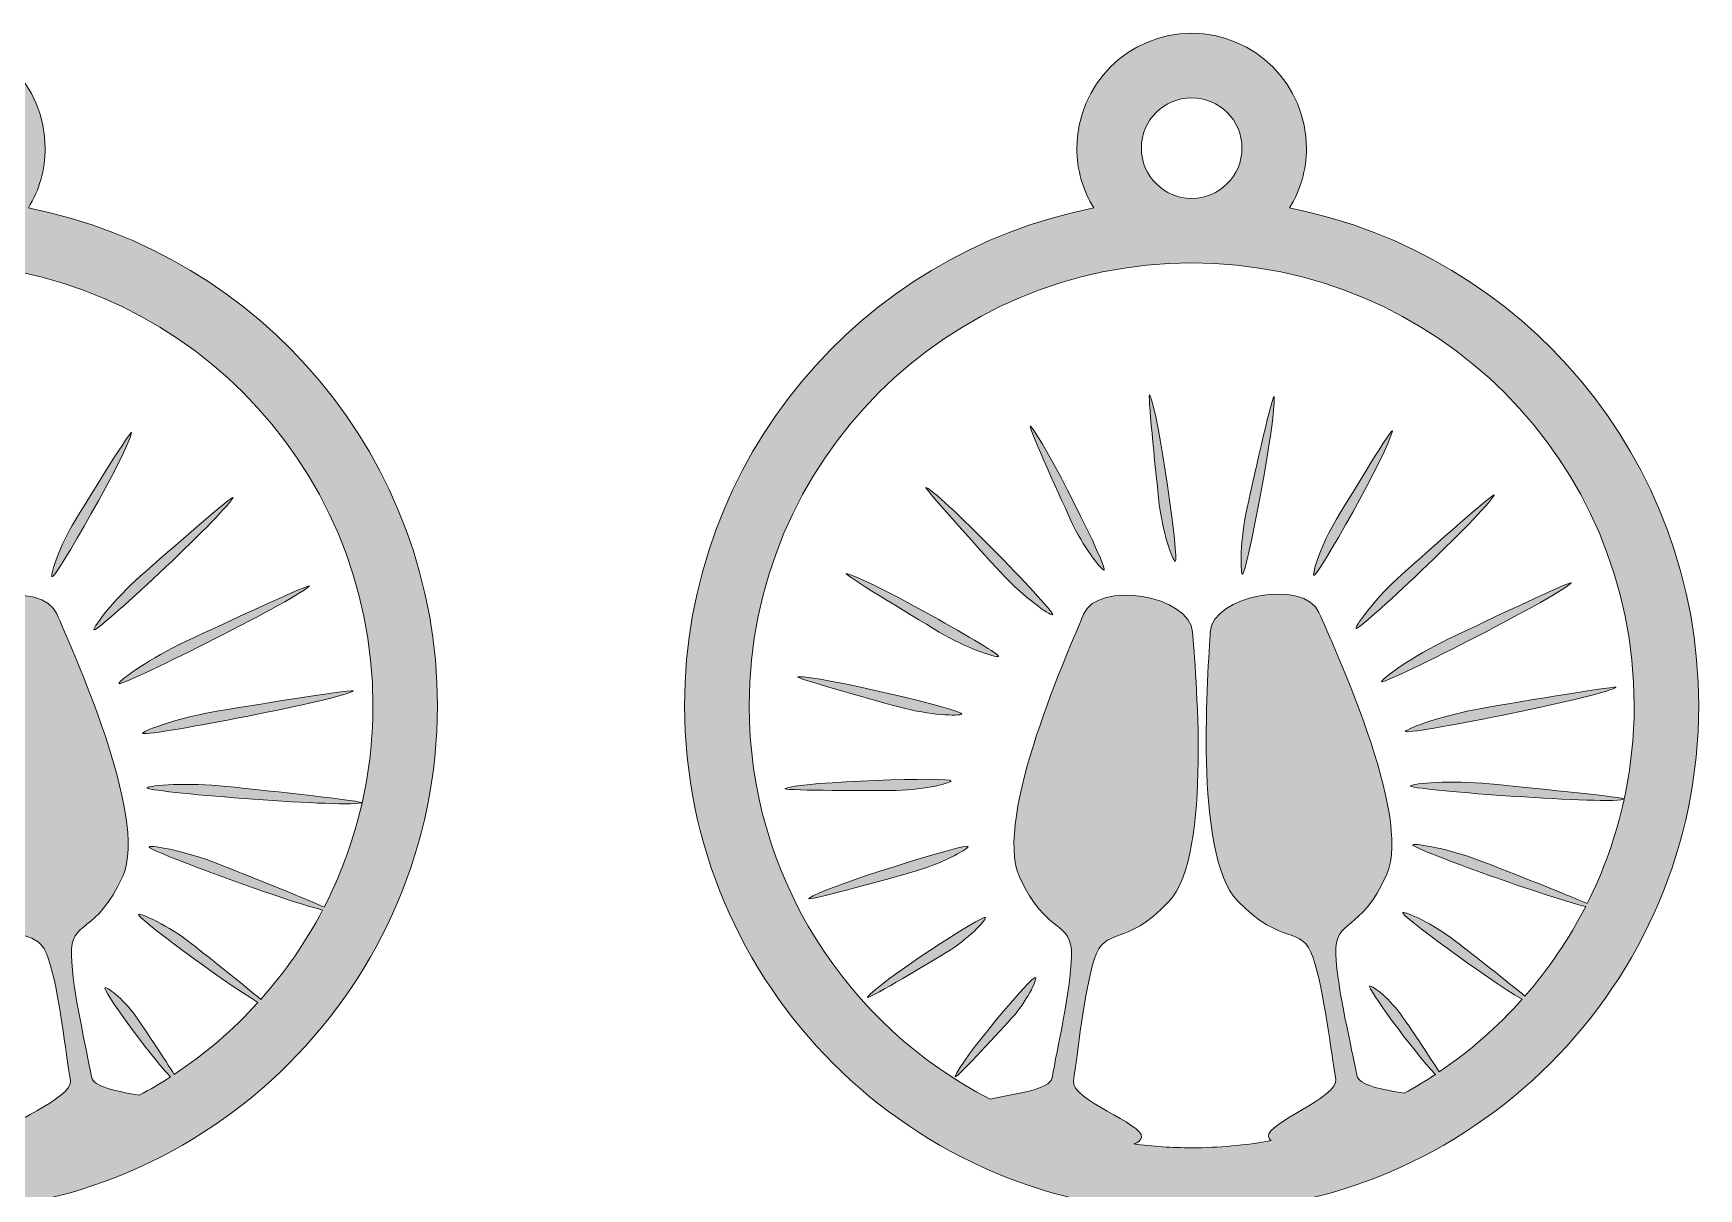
# Model space of a CAD drawing. Header units: inches. Extents: x -1104 to 5451, y -3757 to -136.
# Drawn here: x 4561 to 5207, y -1230 to -782 of the extents above; entities that cross this region are included whole.
import ezdxf

# ---------------------------------------------------------------- set-up
doc = ezdxf.new("R2010")
doc.units = ezdxf.units.IN
doc.header["$MEASUREMENT"] = 0
doc.layers.add('Layer 1', color=7, linetype='Continuous')

# ---------------------------------------------------------------- blocks, each defined once
blk = doc.blocks.new('block 5')
at = {"layer": 'Layer 1', "true_color": 0xff8330}
h = blk.add_hatch(color=30, dxfattribs=at)
h.dxf.hatch_style = 2
edge = h.paths.add_edge_path()
edge.add_spline(control_points=[(4717.77, -1042.43), (4717.77, -947.06), (4649.48, -867.36), (4559.24, -849.62), (4563.38, -842.86), (4565.77, -834.92), (4565.77, -826.43), (4565.77, -801.89), (4545.81, -781.93), (4521.27, -781.93), (4496.74, -781.93), (4476.77, -801.89), (4476.77, -826.43), (4476.77, -834.92), (4479.17, -842.86), (4483.31, -849.62), (4393.07, -867.36), (4324.77, -947.06), (4324.77, -1042.43), (4324.77, -1150.78), (4412.92, -1238.93), (4521.27, -1238.93), (4629.62, -1238.93), (4717.77, -1150.78), (4717.77, -1042.43)], knot_values=[0, 0, 0, 0, 1, 1, 1, 2, 2, 2, 3, 3, 3, 4, 4, 4, 5, 5, 5, 6, 6, 6, 7, 7, 7, 8, 8, 8, 8], degree=3, periodic=1)
edge = h.paths.add_edge_path()
edge.add_spline(control_points=[(4521.27, -806.93), (4532.03, -806.93), (4540.77, -815.67), (4540.77, -826.43), (4540.77, -837.18), (4532.03, -845.93), (4521.27, -845.93), (4510.52, -845.93), (4501.77, -837.18), (4501.77, -826.43), (4501.77, -815.67), (4510.52, -806.93), (4521.27, -806.93)], knot_values=[0, 0, 0, 0, 1, 1, 1, 2, 2, 2, 3, 3, 3, 4, 4, 4, 4], degree=3, periodic=1)
edge = h.paths.add_edge_path()
edge.add_spline(control_points=[(4615.73, -1185.5), (4612.21, -1179.76), (4605.43, -1169.6), (4601.72, -1164.1), (4596.92, -1156.99), (4590.13, -1151.68), (4588.97, -1151.85), (4587.44, -1152.07), (4605.61, -1177.18), (4614.27, -1186.46), (4610.35, -1188.99), (4606.33, -1191.38), (4602.2, -1193.59), (4593.76, -1192.04), (4584.4, -1190.4), (4583.71, -1186.44), (4581.85, -1175.65), (4576.32, -1153.37), (4575.91, -1139.3), (4575.51, -1125.23), (4585.69, -1131.56), (4595.87, -1108.59), (4606.06, -1085.63), (4575.42, -1019.2), (4570.28, -1006.95), (4564.76, -993.8), (4528.9, -999.98), (4528.1, -1014.22), (4527.35, -1027.48), (4520.72, -1100.33), (4538, -1118.57), (4555.28, -1136.8), (4562.76, -1127.43), (4567.09, -1140.82), (4571.41, -1154.22), (4573.65, -1177.06), (4575.51, -1187.85), (4576.75, -1195.05), (4548.4, -1204.65), (4549.3, -1209.88), (4549.41, -1210.5), (4549.76, -1211.02), (4550.3, -1211.46), (4540.86, -1213.07), (4531.17, -1213.93), (4521.27, -1213.93), (4513.22, -1213.93), (4505.31, -1213.36), (4497.55, -1212.28), (4498.98, -1211.73), (4499.88, -1210.95), (4500.06, -1209.88), (4500.96, -1204.65), (4472.61, -1195.05), (4473.85, -1187.85), (4475.71, -1177.06), (4477.95, -1154.22), (4482.28, -1140.82), (4486.61, -1127.43), (4494.08, -1136.8), (4511.36, -1118.57), (4528.65, -1100.33), (4522.01, -1027.48), (4521.27, -1014.22), (4520.46, -999.98), (4484.61, -993.8), (4479.09, -1006.95), (4473.95, -1019.2), (4443.31, -1085.63), (4453.49, -1108.59), (4463.67, -1131.56), (4473.85, -1125.23), (4473.45, -1139.3), (4473.05, -1153.37), (4467.51, -1175.65), (4465.65, -1186.44), (4464.83, -1191.21), (4451.39, -1192.62), (4442.17, -1194.56), (4387.31, -1165.92), (4349.77, -1108.48), (4349.77, -1042.43), (4349.77, -947.86), (4426.71, -870.93), (4521.27, -870.93), (4615.84, -870.93), (4692.77, -947.86), (4692.77, -1042.43), (4692.77, -1070.59), (4685.95, -1097.19), (4673.86, -1120.67), (4665.35, -1116.87), (4644.08, -1108.34), (4633.11, -1103.99), (4620.44, -1098.96), (4607.2, -1096.57), (4606, -1097.24), (4604.33, -1098.17), (4656.6, -1117.57), (4673.28, -1121.77), (4666.71, -1134.3), (4658.64, -1145.92), (4649.31, -1156.39), (4642.68, -1150.79), (4629.46, -1140.31), (4622.35, -1134.73), (4613.43, -1127.72), (4603.19, -1123.06), (4601.98, -1123.45), (4600.37, -1123.98), (4634.3, -1149.28), (4648.23, -1157.61), (4638.62, -1168.2), (4627.69, -1177.57), (4615.73, -1185.5)], knot_values=[0, 0, 0, 0, 1, 1, 1, 2, 2, 2, 3, 3, 3, 4, 4, 4, 5, 5, 5, 6, 6, 6, 7, 7, 7, 8, 8, 8, 9, 9, 9, 10, 10, 10, 11, 11, 11, 12, 12, 12, 13, 13, 13, 14, 14, 14, 15, 15, 15, 16, 16, 16, 17, 17, 17, 18, 18, 18, 19, 19, 19, 20, 20, 20, 21, 21, 21, 22, 22, 22, 23, 23, 23, 24, 24, 24, 25, 25, 25, 26, 26, 26, 27, 27, 27, 28, 28, 28, 29, 29, 29, 30, 30, 30, 31, 31, 31, 32, 32, 32, 33, 33, 33, 34, 34, 34, 35, 35, 35, 36, 36, 36, 37, 37, 37, 38, 38, 38, 38], degree=3, periodic=1)
h = blk.add_hatch(color=30, dxfattribs=at)
h.dxf.hatch_style = 2
edge = h.paths.add_edge_path()
edge.add_spline(control_points=[(5206.57, -1042.43), (5206.57, -947.06), (5138.28, -867.36), (5048.03, -849.62), (5052.17, -842.86), (5054.57, -834.92), (5054.57, -826.43), (5054.57, -801.89), (5034.61, -781.93), (5010.07, -781.93), (4985.53, -781.93), (4965.57, -801.89), (4965.57, -826.43), (4965.57, -834.92), (4967.96, -842.86), (4972.11, -849.62), (4881.86, -867.36), (4813.57, -947.06), (4813.57, -1042.43), (4813.57, -1150.78), (4901.72, -1238.93), (5010.07, -1238.93), (5118.42, -1238.93), (5206.57, -1150.78), (5206.57, -1042.43)], knot_values=[0, 0, 0, 0, 1, 1, 1, 2, 2, 2, 3, 3, 3, 4, 4, 4, 5, 5, 5, 6, 6, 6, 7, 7, 7, 8, 8, 8, 8], degree=3, periodic=1)
edge = h.paths.add_edge_path()
edge.add_spline(control_points=[(5010.07, -806.93), (5020.82, -806.93), (5029.57, -815.67), (5029.57, -826.43), (5029.57, -837.18), (5020.82, -845.93), (5010.07, -845.93), (4999.32, -845.93), (4990.57, -837.18), (4990.57, -826.43), (4990.57, -815.67), (4999.32, -806.93), (5010.07, -806.93)], knot_values=[0, 0, 0, 0, 1, 1, 1, 2, 2, 2, 3, 3, 3, 4, 4, 4, 4], degree=3, periodic=1)
edge = h.paths.add_edge_path()
edge.add_spline(control_points=[(5106.01, -1184.52), (5102.42, -1178.78), (5095.66, -1168.79), (5091.95, -1163.37), (5087.09, -1156.29), (5080.26, -1151.02), (5079.11, -1151.2), (5077.59, -1151.44), (5095.74, -1176.17), (5104.52, -1185.5), (5100.6, -1188.1), (5096.56, -1190.54), (5092.43, -1192.82), (5084.03, -1191.34), (5074.8, -1189.75), (5074.09, -1185.83), (5072.16, -1175.05), (5066.47, -1152.82), (5065.96, -1138.75), (5065.46, -1124.68), (5075.68, -1130.94), (5085.7, -1107.9), (5095.73, -1084.86), (5064.62, -1018.65), (5059.4, -1006.44), (5053.78, -993.32), (5017.97, -999.76), (5017.27, -1014), (5016.62, -1027.27), (5010.49, -1100.17), (5027.9, -1118.28), (5045.31, -1136.39), (5052.72, -1126.97), (5057.15, -1140.33), (5061.57, -1153.7), (5063.97, -1176.52), (5065.9, -1187.3), (5067.19, -1194.48), (5038.91, -1204.28), (5039.85, -1209.51), (5039.96, -1210.16), (5040.33, -1210.7), (5040.92, -1211.14), (5030.91, -1212.97), (5020.6, -1213.93), (5010.07, -1213.93), (5002.45, -1213.93), (4994.95, -1213.42), (4987.6, -1212.45), (4989.33, -1211.9), (4990.41, -1211.06), (4990.61, -1209.85), (4991.47, -1204.62), (4963.06, -1195.22), (4964.24, -1188.01), (4966.03, -1177.21), (4968.11, -1154.35), (4972.34, -1140.93), (4976.57, -1127.5), (4984.12, -1136.82), (5001.27, -1118.47), (5018.42, -1100.11), (5011.27, -1027.31), (5010.44, -1014.05), (5009.54, -999.81), (4973.64, -993.89), (4968.21, -1007.08), (4963.15, -1019.36), (4932.98, -1086.01), (4943.33, -1108.9), (4953.67, -1131.79), (4963.81, -1125.4), (4963.5, -1139.47), (4963.2, -1153.54), (4957.82, -1175.86), (4956.03, -1186.66), (4955.23, -1191.55), (4941.18, -1193.01), (4931.96, -1195.09), (4876.56, -1166.62), (4838.57, -1108.88), (4838.57, -1042.43), (4838.57, -947.86), (4915.5, -870.93), (5010.07, -870.93), (5104.63, -870.93), (5181.57, -947.86), (5181.57, -1042.43), (5181.57, -1054.86), (5180.23, -1066.98), (5177.7, -1078.67), (5173.64, -1077.66), (5140.94, -1074.36), (5125.54, -1072.87), (5110.62, -1071.42), (5095.91, -1072.66), (5094.85, -1073.62), (5093.23, -1075.1), (5167.06, -1080.61), (5177.64, -1078.97), (5174.55, -1093.12), (5169.72, -1106.63), (5163.37, -1119.25), (5154.57, -1115.43), (5133.74, -1107.24), (5122.91, -1103.04), (5110.2, -1098.1), (5096.94, -1095.8), (5095.76, -1096.47), (5094.11, -1097.41), (5145.63, -1116.14), (5162.78, -1120.43), (5156.35, -1132.97), (5148.42, -1144.6), (5139.23, -1155.12), (5132.49, -1149.51), (5119.43, -1139.31), (5112.37, -1133.85), (5103.4, -1126.9), (5093.12, -1122.31), (5091.92, -1122.72), (5090.32, -1123.26), (5123.96, -1147.98), (5138.12, -1156.38), (5128.63, -1167.02), (5117.85, -1176.49), (5106.01, -1184.52)], knot_values=[0, 0, 0, 0, 1, 1, 1, 2, 2, 2, 3, 3, 3, 4, 4, 4, 5, 5, 5, 6, 6, 6, 7, 7, 7, 8, 8, 8, 9, 9, 9, 10, 10, 10, 11, 11, 11, 12, 12, 12, 13, 13, 13, 14, 14, 14, 15, 15, 15, 16, 16, 16, 17, 17, 17, 18, 18, 18, 19, 19, 19, 20, 20, 20, 21, 21, 21, 22, 22, 22, 23, 23, 23, 24, 24, 24, 25, 25, 25, 26, 26, 26, 27, 27, 27, 28, 28, 28, 29, 29, 29, 30, 30, 30, 31, 31, 31, 32, 32, 32, 33, 33, 33, 34, 34, 34, 35, 35, 35, 36, 36, 36, 37, 37, 37, 38, 38, 38, 39, 39, 39, 40, 40, 40, 41, 41, 41, 42, 42, 42, 42], degree=3, periodic=1)
h = blk.add_hatch(color=30, dxfattribs=at)
h.dxf.hatch_style = 2
edge = h.paths.add_edge_path()
edge.add_spline(control_points=[(4997.4, -963.35), (4998.67, -975.03), (5002.54, -986.01), (5003.67, -986.62), (5005.43, -987.58), (4997.31, -928.8), (4993.85, -922.13), (4992.84, -920.18), (4995.95, -950.04), (4997.4, -963.35)], knot_values=[0, 0, 0, 0, 1, 1, 1, 2, 2, 2, 3, 3, 3, 3], degree=3, periodic=1)
h = blk.add_hatch(color=30, dxfattribs=at)
h.dxf.hatch_style = 2
edge = h.paths.add_edge_path()
edge.add_spline(control_points=[(5031.57, -965.84), (5028.87, -978.12), (5028.85, -990.56), (5029.72, -991.56), (5031.06, -993.11), (5043.05, -930.71), (5042.02, -922.8), (5041.71, -920.48), (5034.66, -951.84), (5031.57, -965.84)], knot_values=[0, 0, 0, 0, 1, 1, 1, 2, 2, 2, 3, 3, 3, 3], degree=3, periodic=1)
h = blk.add_hatch(color=30, dxfattribs=at)
h.dxf.hatch_style = 2
edge = h.paths.add_edge_path()
edge.add_spline(control_points=[(4577.33, -970.82), (4571.34, -980.61), (4567.84, -991.44), (4568.37, -992.6), (4569.19, -994.41), (4597.98, -944.06), (4599.23, -936.82), (4599.59, -934.69), (4584.16, -959.65), (4577.33, -970.82)], knot_values=[0, 0, 0, 0, 1, 1, 1, 2, 2, 2, 3, 3, 3, 3], degree=3, periodic=1)
h = blk.add_hatch(color=30, dxfattribs=at)
h.dxf.hatch_style = 2
edge = h.paths.add_edge_path()
edge.add_spline(control_points=[(4963.26, -970.75), (4967.96, -981.01), (4974.91, -989.8), (4976.16, -990), (4978.11, -990.3), (4952.82, -939.18), (4947.56, -934.21), (4946.02, -932.75), (4957.9, -959.05), (4963.26, -970.75)], knot_values=[0, 0, 0, 0, 1, 1, 1, 2, 2, 2, 3, 3, 3, 3], degree=3, periodic=1)
h = blk.add_hatch(color=30, dxfattribs=at)
h.dxf.hatch_style = 2
edge = h.paths.add_edge_path()
edge.add_spline(control_points=[(5066.2, -970.26), (5060.28, -980.09), (5056.85, -990.95), (5057.38, -992.11), (5058.22, -993.91), (5086.65, -943.36), (5087.85, -936.1), (5088.21, -933.98), (5072.94, -959.04), (5066.2, -970.26)], knot_values=[0, 0, 0, 0, 1, 1, 1, 2, 2, 2, 3, 3, 3, 3], degree=3, periodic=1)
h = blk.add_hatch(color=30, dxfattribs=at)
h.dxf.hatch_style = 2
edge = h.paths.add_edge_path()
edge.add_spline(control_points=[(4638.55, -961.92), (4639.79, -959.77), (4614.02, -982.29), (4602.57, -992.38), (4592.53, -1001.24), (4584.58, -1011.79), (4584.64, -1013.15), (4584.74, -1015.25), (4634.34, -969.25), (4638.55, -961.92)], knot_values=[0, 0, 0, 0, 1, 1, 1, 2, 2, 2, 3, 3, 3, 3], degree=3, periodic=1)
h = blk.add_hatch(color=30, dxfattribs=at)
h.dxf.hatch_style = 2
edge = h.paths.add_edge_path()
edge.add_spline(control_points=[(4907.19, -957.97), (4905.13, -956.89), (4926.63, -980.59), (4936.27, -991.11), (4944.73, -1000.35), (4954.86, -1007.47), (4956.17, -1007.33), (4958.21, -1007.13), (4914.24, -961.65), (4907.19, -957.97)], knot_values=[0, 0, 0, 0, 1, 1, 1, 2, 2, 2, 3, 3, 3, 3], degree=3, periodic=1)
h = blk.add_hatch(color=30, dxfattribs=at)
h.dxf.hatch_style = 2
edge = h.paths.add_edge_path()
edge.add_spline(control_points=[(5127.35, -960.93), (5128.57, -958.77), (5102.96, -981.47), (5091.59, -991.64), (5081.61, -1000.57), (5073.73, -1011.18), (5073.81, -1012.53), (5073.92, -1014.64), (5123.19, -968.29), (5127.35, -960.93)], knot_values=[0, 0, 0, 0, 1, 1, 1, 2, 2, 2, 3, 3, 3, 3], degree=3, periodic=1)
h = blk.add_hatch(color=30, dxfattribs=at)
h.dxf.hatch_style = 2
edge = h.paths.add_edge_path()
edge.add_spline(control_points=[(4912.28, -1014.05), (4922.65, -1020.27), (4934.03, -1024), (4935.22, -1023.48), (4937.07, -1022.68), (4883.84, -992.72), (4876.27, -991.33), (4874.05, -990.92), (4900.47, -1006.96), (4912.28, -1014.05)], knot_values=[0, 0, 0, 0, 1, 1, 1, 2, 2, 2, 3, 3, 3, 3], degree=3, periodic=1)
h = blk.add_hatch(color=30, dxfattribs=at)
h.dxf.hatch_style = 2
edge = h.paths.add_edge_path()
edge.add_spline(control_points=[(5109.36, -1016.82), (5095.91, -1023.24), (5084.04, -1031.85), (5083.63, -1033.22), (5083.01, -1035.34), (5150.2, -1001.37), (5157.09, -995.07), (5159.11, -993.23), (5124.68, -1009.5), (5109.36, -1016.82)], knot_values=[0, 0, 0, 0, 1, 1, 1, 2, 2, 2, 3, 3, 3, 3], degree=3, periodic=1)
h = blk.add_hatch(color=30, dxfattribs=at)
h.dxf.hatch_style = 2
edge = h.paths.add_edge_path()
edge.add_spline(control_points=[(4620.16, -1017.68), (4606.67, -1024), (4594.74, -1032.54), (4594.33, -1033.9), (4593.69, -1036.02), (4661.11, -1002.52), (4668.05, -996.27), (4670.08, -994.44), (4635.54, -1010.47), (4620.16, -1017.68)], knot_values=[0, 0, 0, 0, 1, 1, 1, 2, 2, 2, 3, 3, 3, 3], degree=3, periodic=1)
h = blk.add_hatch(color=30, dxfattribs=at)
h.dxf.hatch_style = 2
edge = h.paths.add_edge_path()
edge.add_spline(control_points=[(4897.09, -1043.16), (4908.41, -1046.24), (4920.03, -1046.65), (4921.01, -1045.82), (4922.54, -1044.54), (4864.95, -1030.6), (4857.49, -1031.38), (4855.31, -1031.61), (4884.19, -1039.64), (4897.09, -1043.16)], knot_values=[0, 0, 0, 0, 1, 1, 1, 2, 2, 2, 3, 3, 3, 3], degree=3, periodic=1)
h = blk.add_hatch(color=30, dxfattribs=at)
h.dxf.hatch_style = 2
edge = h.paths.add_edge_path()
edge.add_spline(control_points=[(4603.52, -1053.23), (4602.32, -1055.1), (4676.73, -1041.04), (4685.15, -1036.89), (4687.62, -1035.68), (4649.81, -1041.79), (4632.96, -1044.59), (4618.17, -1047.04), (4604.29, -1052.04), (4603.52, -1053.23)], knot_values=[0, 0, 0, 0, 1, 1, 1, 2, 2, 2, 3, 3, 3, 3], degree=3, periodic=1)
h = blk.add_hatch(color=30, dxfattribs=at)
h.dxf.hatch_style = 2
edge = h.paths.add_edge_path()
edge.add_spline(control_points=[(5092.96, -1052.49), (5091.77, -1054.36), (5166.08, -1039.78), (5174.48, -1035.57), (5176.93, -1034.34), (5139.17, -1040.72), (5122.34, -1043.63), (5107.57, -1046.19), (5093.72, -1051.28), (5092.96, -1052.49)], knot_values=[0, 0, 0, 0, 1, 1, 1, 2, 2, 2, 3, 3, 3, 3], degree=3, periodic=1)
h = blk.add_hatch(color=30, dxfattribs=at)
h.dxf.hatch_style = 2
edge = h.paths.add_edge_path()
edge.add_spline(control_points=[(4893.36, -1075.49), (4904.96, -1075.47), (4916.14, -1072.79), (4916.86, -1071.73), (4917.98, -1070.08), (4859.42, -1071.89), (4852.52, -1074.62), (4850.49, -1075.42), (4880.14, -1075.51), (4893.36, -1075.49)], knot_values=[0, 0, 0, 0, 1, 1, 1, 2, 2, 2, 3, 3, 3, 3], degree=3, periodic=1)
h = blk.add_hatch(color=30, dxfattribs=at)
h.dxf.hatch_style = 2
edge = h.paths.add_edge_path()
edge.add_spline(control_points=[(4605.26, -1074.38), (4603.61, -1075.86), (4679.13, -1082.02), (4688.35, -1080.25), (4691.06, -1079.73), (4652.96, -1075.61), (4635.96, -1073.84), (4621.04, -1072.29), (4606.32, -1073.43), (4605.26, -1074.38)], knot_values=[0, 0, 0, 0, 1, 1, 1, 2, 2, 2, 3, 3, 3, 3], degree=3, periodic=1)
h = blk.add_hatch(color=30, dxfattribs=at)
h.dxf.hatch_style = 2
edge = h.paths.add_edge_path()
edge.add_spline(control_points=[(4923.49, -1097.18), (4924.14, -1095.29), (4867.74, -1112.78), (4861.76, -1117.26), (4860.01, -1118.57), (4888.83, -1110.7), (4901.66, -1107.12), (4912.92, -1103.98), (4923.07, -1098.39), (4923.49, -1097.18)], knot_values=[0, 0, 0, 0, 1, 1, 1, 2, 2, 2, 3, 3, 3, 3], degree=3, periodic=1)
h = blk.add_hatch(color=30, dxfattribs=at)
h.dxf.hatch_style = 2
edge = h.paths.add_edge_path()
edge.add_spline(control_points=[(4930.16, -1124.71), (4930.12, -1122.82), (4888.03, -1150.23), (4884.39, -1155.6), (4883.32, -1157.17), (4905.16, -1144.15), (4914.87, -1138.29), (4923.38, -1133.15), (4930.19, -1125.93), (4930.16, -1124.71)], knot_values=[0, 0, 0, 0, 1, 1, 1, 2, 2, 2, 3, 3, 3, 3], degree=3, periodic=1)
h = blk.add_hatch(color=30, dxfattribs=at)
h.dxf.hatch_style = 2
edge = h.paths.add_edge_path()
edge.add_spline(control_points=[(4940.28, -1163.71), (4946.28, -1157.12), (4950.05, -1149.03), (4949.63, -1147.92), (4948.97, -1146.21), (4919.98, -1180.59), (4918.46, -1186.29), (4918.01, -1187.96), (4933.45, -1171.22), (4940.28, -1163.71)], knot_values=[0, 0, 0, 0, 1, 1, 1, 2, 2, 2, 3, 3, 3, 3], degree=3, periodic=1)
at = {"layer": 'Layer 1', "lineweight": 0}
for points, knots in [([(4717.77, -1042.43), (4717.77, -947.06), (4649.48, -867.36), (4559.24, -849.62), (4563.38, -842.86), (4565.77, -834.92), (4565.77, -826.43), (4565.77, -801.89), (4545.81, -781.93), (4521.27, -781.93), (4496.74, -781.93), (4476.77, -801.89), (4476.77, -826.43), (4476.77, -834.92), (4479.17, -842.86), (4483.31, -849.62), (4393.07, -867.36), (4324.77, -947.06), (4324.77, -1042.43), (4324.77, -1150.78), (4412.92, -1238.93), (4521.27, -1238.93), (4629.62, -1238.93), (4717.77, -1150.78), (4717.77, -1042.43)], [0, 0, 0, 0, 1, 1, 1, 2, 2, 2, 3, 3, 3, 4, 4, 4, 5, 5, 5, 6, 6, 6, 7, 7, 7, 8, 8, 8, 8]), ([(5206.57, -1042.43), (5206.57, -947.06), (5138.28, -867.36), (5048.03, -849.62), (5052.17, -842.86), (5054.57, -834.92), (5054.57, -826.43), (5054.57, -801.89), (5034.61, -781.93), (5010.07, -781.93), (4985.53, -781.93), (4965.57, -801.89), (4965.57, -826.43), (4965.57, -834.92), (4967.96, -842.86), (4972.11, -849.62), (4881.86, -867.36), (4813.57, -947.06), (4813.57, -1042.43), (4813.57, -1150.78), (4901.72, -1238.93), (5010.07, -1238.93), (5118.42, -1238.93), (5206.57, -1150.78), (5206.57, -1042.43)], [0, 0, 0, 0, 1, 1, 1, 2, 2, 2, 3, 3, 3, 4, 4, 4, 5, 5, 5, 6, 6, 6, 7, 7, 7, 8, 8, 8, 8]), ([(5010.07, -806.93), (5020.82, -806.93), (5029.57, -815.67), (5029.57, -826.43), (5029.57, -837.18), (5020.82, -845.93), (5010.07, -845.93), (4999.32, -845.93), (4990.57, -837.18), (4990.57, -826.43), (4990.57, -815.67), (4999.32, -806.93), (5010.07, -806.93)], [0, 0, 0, 0, 1, 1, 1, 2, 2, 2, 3, 3, 3, 4, 4, 4, 4]), ([(4615.73, -1185.5), (4612.21, -1179.76), (4605.43, -1169.6), (4601.72, -1164.1), (4596.92, -1156.99), (4590.13, -1151.68), (4588.97, -1151.85), (4587.44, -1152.07), (4605.61, -1177.18), (4614.27, -1186.46), (4610.35, -1188.99), (4606.33, -1191.38), (4602.2, -1193.59), (4593.76, -1192.04), (4584.4, -1190.4), (4583.71, -1186.44), (4581.85, -1175.65), (4576.32, -1153.37), (4575.91, -1139.3), (4575.51, -1125.23), (4585.69, -1131.56), (4595.87, -1108.59), (4606.06, -1085.63), (4575.42, -1019.2), (4570.28, -1006.95), (4564.76, -993.8), (4528.9, -999.98), (4528.1, -1014.22), (4527.35, -1027.48), (4520.72, -1100.33), (4538, -1118.57), (4555.28, -1136.8), (4562.76, -1127.43), (4567.09, -1140.82), (4571.41, -1154.22), (4573.65, -1177.06), (4575.51, -1187.85), (4576.75, -1195.05), (4548.4, -1204.65), (4549.3, -1209.88), (4549.41, -1210.5), (4549.76, -1211.02), (4550.3, -1211.46), (4540.86, -1213.07), (4531.17, -1213.93), (4521.27, -1213.93), (4513.22, -1213.93), (4505.31, -1213.36), (4497.55, -1212.28), (4498.98, -1211.73), (4499.88, -1210.95), (4500.06, -1209.88), (4500.96, -1204.65), (4472.61, -1195.05), (4473.85, -1187.85), (4475.71, -1177.06), (4477.95, -1154.22), (4482.28, -1140.82), (4486.61, -1127.43), (4494.08, -1136.8), (4511.36, -1118.57), (4528.65, -1100.33), (4522.01, -1027.48), (4521.27, -1014.22), (4520.46, -999.98), (4484.61, -993.8), (4479.09, -1006.95), (4473.95, -1019.2), (4443.31, -1085.63), (4453.49, -1108.59), (4463.67, -1131.56), (4473.85, -1125.23), (4473.45, -1139.3), (4473.05, -1153.37), (4467.51, -1175.65), (4465.65, -1186.44), (4464.83, -1191.21), (4451.39, -1192.62), (4442.17, -1194.56), (4387.31, -1165.92), (4349.77, -1108.48), (4349.77, -1042.43), (4349.77, -947.86), (4426.71, -870.93), (4521.27, -870.93), (4615.84, -870.93), (4692.77, -947.86), (4692.77, -1042.43), (4692.77, -1070.59), (4685.95, -1097.19), (4673.86, -1120.67), (4665.35, -1116.87), (4644.08, -1108.34), (4633.11, -1103.99), (4620.44, -1098.96), (4607.2, -1096.57), (4606, -1097.24), (4604.33, -1098.17), (4656.6, -1117.57), (4673.28, -1121.77), (4666.71, -1134.3), (4658.64, -1145.92), (4649.31, -1156.39), (4642.68, -1150.79), (4629.46, -1140.31), (4622.35, -1134.73), (4613.43, -1127.72), (4603.19, -1123.06), (4601.98, -1123.45), (4600.37, -1123.98), (4634.3, -1149.28), (4648.23, -1157.61), (4638.62, -1168.2), (4627.69, -1177.57), (4615.73, -1185.5)], [0, 0, 0, 0, 1, 1, 1, 2, 2, 2, 3, 3, 3, 4, 4, 4, 5, 5, 5, 6, 6, 6, 7, 7, 7, 8, 8, 8, 9, 9, 9, 10, 10, 10, 11, 11, 11, 12, 12, 12, 13, 13, 13, 14, 14, 14, 15, 15, 15, 16, 16, 16, 17, 17, 17, 18, 18, 18, 19, 19, 19, 20, 20, 20, 21, 21, 21, 22, 22, 22, 23, 23, 23, 24, 24, 24, 25, 25, 25, 26, 26, 26, 27, 27, 27, 28, 28, 28, 29, 29, 29, 30, 30, 30, 31, 31, 31, 32, 32, 32, 33, 33, 33, 34, 34, 34, 35, 35, 35, 36, 36, 36, 37, 37, 37, 38, 38, 38, 38]), ([(5106.01, -1184.52), (5102.42, -1178.78), (5095.66, -1168.79), (5091.95, -1163.37), (5087.09, -1156.29), (5080.26, -1151.02), (5079.11, -1151.2), (5077.59, -1151.44), (5095.74, -1176.17), (5104.52, -1185.5), (5100.6, -1188.1), (5096.56, -1190.54), (5092.43, -1192.82), (5084.03, -1191.34), (5074.8, -1189.75), (5074.09, -1185.83), (5072.16, -1175.05), (5066.47, -1152.82), (5065.96, -1138.75), (5065.46, -1124.68), (5075.68, -1130.94), (5085.7, -1107.9), (5095.73, -1084.86), (5064.62, -1018.65), (5059.4, -1006.44), (5053.78, -993.32), (5017.97, -999.76), (5017.27, -1014), (5016.62, -1027.27), (5010.49, -1100.17), (5027.9, -1118.28), (5045.31, -1136.39), (5052.72, -1126.97), (5057.15, -1140.33), (5061.57, -1153.7), (5063.97, -1176.52), (5065.9, -1187.3), (5067.19, -1194.48), (5038.91, -1204.28), (5039.85, -1209.51), (5039.96, -1210.16), (5040.33, -1210.7), (5040.92, -1211.14), (5030.91, -1212.97), (5020.6, -1213.93), (5010.07, -1213.93), (5002.45, -1213.93), (4994.95, -1213.42), (4987.6, -1212.45), (4989.33, -1211.9), (4990.41, -1211.06), (4990.61, -1209.85), (4991.47, -1204.62), (4963.06, -1195.22), (4964.24, -1188.01), (4966.03, -1177.21), (4968.11, -1154.35), (4972.34, -1140.93), (4976.57, -1127.5), (4984.12, -1136.82), (5001.27, -1118.47), (5018.42, -1100.11), (5011.27, -1027.31), (5010.44, -1014.05), (5009.54, -999.81), (4973.64, -993.89), (4968.21, -1007.08), (4963.15, -1019.36), (4932.98, -1086.01), (4943.33, -1108.9), (4953.67, -1131.79), (4963.81, -1125.4), (4963.5, -1139.47), (4963.2, -1153.54), (4957.82, -1175.86), (4956.03, -1186.66), (4955.23, -1191.55), (4941.18, -1193.01), (4931.96, -1195.09), (4876.56, -1166.62), (4838.57, -1108.88), (4838.57, -1042.43), (4838.57, -947.86), (4915.5, -870.93), (5010.07, -870.93), (5104.63, -870.93), (5181.57, -947.86), (5181.57, -1042.43), (5181.57, -1054.86), (5180.23, -1066.98), (5177.7, -1078.67), (5173.64, -1077.66), (5140.94, -1074.36), (5125.54, -1072.87), (5110.62, -1071.42), (5095.91, -1072.66), (5094.85, -1073.62), (5093.23, -1075.1), (5167.06, -1080.61), (5177.64, -1078.97), (5174.55, -1093.12), (5169.72, -1106.63), (5163.37, -1119.25), (5154.57, -1115.43), (5133.74, -1107.24), (5122.91, -1103.04), (5110.2, -1098.1), (5096.94, -1095.8), (5095.76, -1096.47), (5094.11, -1097.41), (5145.63, -1116.14), (5162.78, -1120.43), (5156.35, -1132.97), (5148.42, -1144.6), (5139.23, -1155.12), (5132.49, -1149.51), (5119.43, -1139.31), (5112.37, -1133.85), (5103.4, -1126.9), (5093.12, -1122.31), (5091.92, -1122.72), (5090.32, -1123.26), (5123.96, -1147.98), (5138.12, -1156.38), (5128.63, -1167.02), (5117.85, -1176.49), (5106.01, -1184.52)], [0, 0, 0, 0, 1, 1, 1, 2, 2, 2, 3, 3, 3, 4, 4, 4, 5, 5, 5, 6, 6, 6, 7, 7, 7, 8, 8, 8, 9, 9, 9, 10, 10, 10, 11, 11, 11, 12, 12, 12, 13, 13, 13, 14, 14, 14, 15, 15, 15, 16, 16, 16, 17, 17, 17, 18, 18, 18, 19, 19, 19, 20, 20, 20, 21, 21, 21, 22, 22, 22, 23, 23, 23, 24, 24, 24, 25, 25, 25, 26, 26, 26, 27, 27, 27, 28, 28, 28, 29, 29, 29, 30, 30, 30, 31, 31, 31, 32, 32, 32, 33, 33, 33, 34, 34, 34, 35, 35, 35, 36, 36, 36, 37, 37, 37, 38, 38, 38, 39, 39, 39, 40, 40, 40, 41, 41, 41, 42, 42, 42, 42]), ([(4997.4, -963.35), (4998.67, -975.03), (5002.54, -986.01), (5003.67, -986.62), (5005.43, -987.58), (4997.31, -928.8), (4993.85, -922.13), (4992.84, -920.18), (4995.95, -950.04), (4997.4, -963.35)], [0, 0, 0, 0, 1, 1, 1, 2, 2, 2, 3, 3, 3, 3]), ([(5031.57, -965.84), (5028.87, -978.12), (5028.85, -990.56), (5029.72, -991.56), (5031.06, -993.11), (5043.05, -930.71), (5042.02, -922.8), (5041.71, -920.48), (5034.66, -951.84), (5031.57, -965.84)], [0, 0, 0, 0, 1, 1, 1, 2, 2, 2, 3, 3, 3, 3]), ([(4577.33, -970.82), (4571.34, -980.61), (4567.84, -991.44), (4568.37, -992.6), (4569.19, -994.41), (4597.98, -944.06), (4599.23, -936.82), (4599.59, -934.69), (4584.16, -959.65), (4577.33, -970.82)], [0, 0, 0, 0, 1, 1, 1, 2, 2, 2, 3, 3, 3, 3]), ([(4963.26, -970.75), (4967.96, -981.01), (4974.91, -989.8), (4976.16, -990), (4978.11, -990.3), (4952.82, -939.18), (4947.56, -934.21), (4946.02, -932.75), (4957.9, -959.05), (4963.26, -970.75)], [0, 0, 0, 0, 1, 1, 1, 2, 2, 2, 3, 3, 3, 3]), ([(5066.2, -970.26), (5060.28, -980.09), (5056.85, -990.95), (5057.38, -992.11), (5058.22, -993.91), (5086.65, -943.36), (5087.85, -936.1), (5088.21, -933.98), (5072.94, -959.04), (5066.2, -970.26)], [0, 0, 0, 0, 1, 1, 1, 2, 2, 2, 3, 3, 3, 3]), ([(4638.55, -961.92), (4639.79, -959.77), (4614.02, -982.29), (4602.57, -992.38), (4592.53, -1001.24), (4584.58, -1011.79), (4584.64, -1013.15), (4584.74, -1015.25), (4634.34, -969.25), (4638.55, -961.92)], [0, 0, 0, 0, 1, 1, 1, 2, 2, 2, 3, 3, 3, 3]), ([(4907.19, -957.97), (4905.13, -956.89), (4926.63, -980.59), (4936.27, -991.11), (4944.73, -1000.35), (4954.86, -1007.47), (4956.17, -1007.33), (4958.21, -1007.13), (4914.24, -961.65), (4907.19, -957.97)], [0, 0, 0, 0, 1, 1, 1, 2, 2, 2, 3, 3, 3, 3]), ([(5127.35, -960.93), (5128.57, -958.77), (5102.96, -981.47), (5091.59, -991.64), (5081.61, -1000.57), (5073.73, -1011.18), (5073.81, -1012.53), (5073.92, -1014.64), (5123.19, -968.29), (5127.35, -960.93)], [0, 0, 0, 0, 1, 1, 1, 2, 2, 2, 3, 3, 3, 3]), ([(4912.28, -1014.05), (4922.65, -1020.27), (4934.03, -1024), (4935.22, -1023.48), (4937.07, -1022.68), (4883.84, -992.72), (4876.27, -991.33), (4874.05, -990.92), (4900.47, -1006.96), (4912.28, -1014.05)], [0, 0, 0, 0, 1, 1, 1, 2, 2, 2, 3, 3, 3, 3]), ([(5109.36, -1016.82), (5095.91, -1023.24), (5084.04, -1031.85), (5083.63, -1033.22), (5083.01, -1035.34), (5150.2, -1001.37), (5157.09, -995.07), (5159.11, -993.23), (5124.68, -1009.5), (5109.36, -1016.82)], [0, 0, 0, 0, 1, 1, 1, 2, 2, 2, 3, 3, 3, 3]), ([(4620.16, -1017.68), (4606.67, -1024), (4594.74, -1032.54), (4594.33, -1033.9), (4593.69, -1036.02), (4661.11, -1002.52), (4668.05, -996.27), (4670.08, -994.44), (4635.54, -1010.47), (4620.16, -1017.68)], [0, 0, 0, 0, 1, 1, 1, 2, 2, 2, 3, 3, 3, 3]), ([(4897.09, -1043.16), (4908.41, -1046.24), (4920.03, -1046.65), (4921.01, -1045.82), (4922.54, -1044.54), (4864.95, -1030.6), (4857.49, -1031.38), (4855.31, -1031.61), (4884.19, -1039.64), (4897.09, -1043.16)], [0, 0, 0, 0, 1, 1, 1, 2, 2, 2, 3, 3, 3, 3]), ([(4603.52, -1053.23), (4602.32, -1055.1), (4676.73, -1041.04), (4685.15, -1036.89), (4687.62, -1035.68), (4649.81, -1041.79), (4632.96, -1044.59), (4618.17, -1047.04), (4604.29, -1052.04), (4603.52, -1053.23)], [0, 0, 0, 0, 1, 1, 1, 2, 2, 2, 3, 3, 3, 3]), ([(5092.96, -1052.49), (5091.77, -1054.36), (5166.08, -1039.78), (5174.48, -1035.57), (5176.93, -1034.34), (5139.17, -1040.72), (5122.34, -1043.63), (5107.57, -1046.19), (5093.72, -1051.28), (5092.96, -1052.49)], [0, 0, 0, 0, 1, 1, 1, 2, 2, 2, 3, 3, 3, 3]), ([(4893.36, -1075.49), (4904.96, -1075.47), (4916.14, -1072.79), (4916.86, -1071.73), (4917.98, -1070.08), (4859.42, -1071.89), (4852.52, -1074.62), (4850.49, -1075.42), (4880.14, -1075.51), (4893.36, -1075.49)], [0, 0, 0, 0, 1, 1, 1, 2, 2, 2, 3, 3, 3, 3]), ([(4605.26, -1074.38), (4603.61, -1075.86), (4679.13, -1082.02), (4688.35, -1080.25), (4691.06, -1079.73), (4652.96, -1075.61), (4635.96, -1073.84), (4621.04, -1072.29), (4606.32, -1073.43), (4605.26, -1074.38)], [0, 0, 0, 0, 1, 1, 1, 2, 2, 2, 3, 3, 3, 3]), ([(4923.49, -1097.18), (4924.14, -1095.29), (4867.74, -1112.78), (4861.76, -1117.26), (4860.01, -1118.57), (4888.83, -1110.7), (4901.66, -1107.12), (4912.92, -1103.98), (4923.07, -1098.39), (4923.49, -1097.18)], [0, 0, 0, 0, 1, 1, 1, 2, 2, 2, 3, 3, 3, 3]), ([(4930.16, -1124.71), (4930.12, -1122.82), (4888.03, -1150.23), (4884.39, -1155.6), (4883.32, -1157.17), (4905.16, -1144.15), (4914.87, -1138.29), (4923.38, -1133.15), (4930.19, -1125.93), (4930.16, -1124.71)], [0, 0, 0, 0, 1, 1, 1, 2, 2, 2, 3, 3, 3, 3]), ([(4940.28, -1163.71), (4946.28, -1157.12), (4950.05, -1149.03), (4949.63, -1147.92), (4948.97, -1146.21), (4919.98, -1180.59), (4918.46, -1186.29), (4918.01, -1187.96), (4933.45, -1171.22), (4940.28, -1163.71)], [0, 0, 0, 0, 1, 1, 1, 2, 2, 2, 3, 3, 3, 3])]:
    blk.add_open_spline(points, degree=3, knots=knots, dxfattribs=at)

msp = doc.modelspace()

# ---------------------------------------------------------------- block references
at = {"layer": 'Layer 1'}
msp.add_blockref('block 5', (0, 0), dxfattribs=at)

doc.saveas('drawing.dxf')
